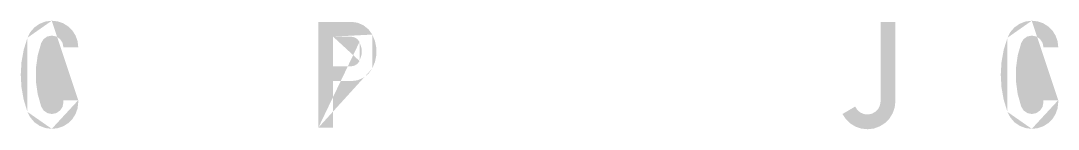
# Model space of a CAD drawing. Extents: x -300 to 1038, y -1303 to 235.
# Drawn here: x 500 to 1038, y -1303 to -1246 of the extents above; entities that cross this region are included whole.
import ezdxf

# ---------------------------------------------------------------- set-up
doc = ezdxf.new("R2010")
doc.units = 0
doc.header["$LTSCALE"] = 6
doc.header["$MEASUREMENT"] = 0
doc.layers.add('GREEN', color=84, linetype='CONTINUOUS')

msp = doc.modelspace()

# ---------------------------------------------------------------- hatches: boundary and pattern name
at = {"layer": 'GREEN'}
h = msp.add_hatch(color=256, dxfattribs=at)
h.paths.add_polyline_path([(529.58, -1288.59), (529.55, -1288.59)], flags=16)
edge = h.paths.add_edge_path()
edge.add_line((521.87, -1287.48), (529.58, -1287.48))
edge.add_line((529.58, -1287.48), (529.58, -1288.59))
edge.add_line((529.24, -1291.66), (529.58, -1288.59))
edge.add_line((529.24, -1291.66), (528.24, -1294.57))
edge.add_line((528.24, -1294.57), (526.59, -1297.18))
edge.add_line((526.59, -1297.18), (524.42, -1299.37))
edge.add_line((524.42, -1299.37), (521.82, -1301.02))
edge.add_line((521.82, -1301.02), (518.9, -1302.02))
edge.add_line((518.9, -1302.02), (515.84, -1302.36))
edge.add_line((515.84, -1302.36), (512.59, -1301.95))
edge.add_line((512.59, -1301.95), (509.52, -1300.79))
edge.add_line((509.52, -1300.79), (506.84, -1298.93))
edge.add_line((506.84, -1298.93), (504.7, -1296.45))
edge.add_line((504.7, -1296.45), (503.21, -1293.54))
edge.add_line((503.21, -1293.54), (501.27, -1287.28))
edge.add_line((501.27, -1287.28), (500.11, -1280.83))
edge.add_line((500.11, -1280.83), (499.73, -1274.29))
edge.add_line((499.73, -1274.29), (500.11, -1267.77))
edge.add_line((500.11, -1267.77), (501.27, -1261.32))
edge.add_line((501.27, -1261.32), (503.21, -1255.06))
edge.add_line((503.21, -1255.06), (504.7, -1252.15))
edge.add_line((504.7, -1252.15), (506.84, -1249.67))
edge.add_line((506.84, -1249.67), (509.52, -1247.82))
edge.add_line((509.52, -1247.82), (512.59, -1246.63))
edge.add_line((512.59, -1246.63), (515.84, -1246.24))
edge.add_line((515.84, -1246.24), (518.9, -1246.58))
edge.add_line((518.9, -1246.58), (521.82, -1247.58))
edge.add_line((521.82, -1247.58), (524.42, -1249.23))
edge.add_line((524.42, -1249.23), (526.59, -1251.4))
edge.add_line((526.59, -1251.4), (528.24, -1254.03))
edge.add_line((528.24, -1254.03), (529.24, -1256.94))
edge.add_line((529.24, -1256.94), (529.58, -1260.01))
edge.add_line((529.58, -1260.01), (521.87, -1260.01))
edge.add_line((521.87, -1260.01), (521.43, -1257.69))
edge.add_line((521.43, -1257.69), (520.12, -1255.7))
edge.add_line((520.12, -1255.7), (518.16, -1254.39))
edge.add_line((518.16, -1254.39), (515.84, -1253.95))
edge.add_line((515.84, -1253.95), (513.52, -1254.41))
edge.add_line((513.52, -1254.41), (511.58, -1255.78))
edge.add_line((511.58, -1255.78), (510.35, -1257.79))
edge.add_line((510.35, -1257.79), (508.52, -1264.26))
edge.add_line((508.52, -1264.26), (507.59, -1270.94))
edge.add_line((507.59, -1270.94), (507.59, -1277.66))
edge.add_line((507.59, -1277.66), (508.52, -1284.31))
edge.add_line((508.52, -1284.31), (510.35, -1290.78))
edge.add_line((510.35, -1290.78), (511.58, -1292.82))
edge.add_line((511.58, -1292.82), (513.52, -1294.16))
edge.add_line((513.52, -1294.16), (515.84, -1294.65))
edge.add_line((515.84, -1294.65), (518.16, -1294.19))
edge.add_line((518.16, -1294.19), (520.12, -1292.87))
edge.add_line((520.12, -1292.87), (521.43, -1290.91))
edge.add_line((521.43, -1290.91), (521.87, -1288.59))
edge.add_line((521.87, -1288.59), (521.87, -1287.48))
edge = h.paths.add_edge_path(flags=16)
edge.add_line((529.58, -1287.48), (529.55, -1287.48))
edge.add_line((515.84, -1246.24), (515.81, -1246.24))
edge.add_line((503.21, -1255.06), (503.18, -1255.06))
edge.add_line((503.21, -1293.54), (503.18, -1293.54))
edge.add_line((515.84, -1302.36), (515.81, -1302.36))
h = msp.add_hatch(color=256, dxfattribs=at)
h.paths.add_polyline_path([(671.24, -1254.49), (671.21, -1254.49)], flags=16)
edge = h.paths.add_edge_path(flags=17)
edge.add_line((661.88, -1269.91), (661.88, -1254.49))
edge.add_line((661.88, -1254.49), (671.24, -1254.49))
edge.add_line((672.99, -1254.85), (671.24, -1254.49))
edge.add_line((672.99, -1254.85), (674.54, -1255.81))
edge.add_line((674.54, -1255.81), (675.62, -1257.25))
edge.add_line((675.62, -1257.25), (676.63, -1260.5))
edge.add_line((676.63, -1260.5), (676.63, -1263.9))
edge.add_line((676.63, -1263.9), (675.62, -1267.15))
edge.add_line((675.62, -1267.15), (674.54, -1268.59))
edge.add_line((674.54, -1268.59), (672.99, -1269.54))
edge.add_line((672.99, -1269.54), (671.24, -1269.91))
edge.add_line((671.24, -1269.91), (661.88, -1269.91))
h.paths.add_polyline_path([(671.21, -1246.81), (671.24, -1246.81)], flags=16)
edge = h.paths.add_edge_path()
edge.add_line((661.88, -1301.79), (654.2, -1301.79))
edge.add_line((654.2, -1301.79), (654.2, -1246.81))
edge.add_line((654.2, -1246.81), (671.24, -1246.81))
edge.add_line((674.54, -1247.25), (671.24, -1246.81))
edge.add_line((674.54, -1247.25), (677.63, -1248.59))
edge.add_line((677.63, -1248.59), (680.26, -1250.68))
edge.add_line((680.26, -1250.68), (682.22, -1253.41))
edge.add_line((682.22, -1253.41), (683.61, -1256.79))
edge.add_line((683.61, -1256.79), (684.33, -1260.37))
edge.add_line((684.33, -1260.37), (684.33, -1264.03))
edge.add_line((684.33, -1264.03), (683.61, -1267.61))
edge.add_line((683.61, -1267.61), (682.22, -1270.99))
edge.add_line((682.22, -1270.99), (680.26, -1273.72))
edge.add_line((680.26, -1273.72), (677.63, -1275.81))
edge.add_line((677.63, -1275.81), (674.54, -1277.15))
edge.add_line((674.54, -1277.15), (671.24, -1277.59))
edge.add_line((671.24, -1277.59), (661.88, -1277.59))
edge.add_line((661.88, -1277.59), (661.88, -1301.79))
edge = h.paths.add_edge_path()
edge.add_line((661.88, -1254.49), (661.86, -1254.49))
edge.add_line((675.62, -1267.15), (675.59, -1267.15))
edge.add_line((675.62, -1257.25), (675.59, -1257.25))
edge.add_line((654.2, -1301.79), (654.18, -1301.79))
edge.add_line((682.22, -1270.99), (682.19, -1270.99))
edge.add_line((682.22, -1253.41), (682.19, -1253.41))
h = msp.add_hatch(color=256, dxfattribs=at)
h.paths.add_polyline_path([(671.24, -1254.49), (671.21, -1254.49)], flags=16)
edge = h.paths.add_edge_path(flags=17)
edge.add_line((661.88, -1269.91), (661.88, -1254.49))
edge.add_line((661.88, -1254.49), (671.24, -1254.49))
edge.add_line((672.99, -1254.85), (671.24, -1254.49))
edge.add_line((672.99, -1254.85), (674.54, -1255.81))
edge.add_line((674.54, -1255.81), (675.62, -1257.25))
edge.add_line((675.62, -1257.25), (676.63, -1260.5))
edge.add_line((676.63, -1260.5), (676.63, -1263.9))
edge.add_line((676.63, -1263.9), (675.62, -1267.15))
edge.add_line((675.62, -1267.15), (674.54, -1268.59))
edge.add_line((674.54, -1268.59), (672.99, -1269.54))
edge.add_line((672.99, -1269.54), (671.24, -1269.91))
edge.add_line((671.24, -1269.91), (661.88, -1269.91))
h.paths.add_polyline_path([(671.21, -1246.81), (671.24, -1246.81)], flags=16)
edge = h.paths.add_edge_path()
edge.add_line((661.88, -1301.79), (654.2, -1301.79))
edge.add_line((654.2, -1301.79), (654.2, -1246.81))
edge.add_line((654.2, -1246.81), (671.24, -1246.81))
edge.add_line((674.54, -1247.25), (671.24, -1246.81))
edge.add_line((674.54, -1247.25), (677.63, -1248.59))
edge.add_line((677.63, -1248.59), (680.26, -1250.68))
edge.add_line((680.26, -1250.68), (682.22, -1253.41))
edge.add_line((682.22, -1253.41), (683.61, -1256.79))
edge.add_line((683.61, -1256.79), (684.33, -1260.37))
edge.add_line((684.33, -1260.37), (684.33, -1264.03))
edge.add_line((684.33, -1264.03), (683.61, -1267.61))
edge.add_line((683.61, -1267.61), (682.22, -1270.99))
edge.add_line((682.22, -1270.99), (680.26, -1273.72))
edge.add_line((680.26, -1273.72), (677.63, -1275.81))
edge.add_line((677.63, -1275.81), (674.54, -1277.15))
edge.add_line((674.54, -1277.15), (671.24, -1277.59))
edge.add_line((671.24, -1277.59), (661.88, -1277.59))
edge.add_line((661.88, -1277.59), (661.88, -1301.79))
edge = h.paths.add_edge_path()
edge.add_line((661.88, -1254.49), (661.86, -1254.49))
edge.add_line((675.62, -1267.15), (675.59, -1267.15))
edge.add_line((675.62, -1257.25), (675.59, -1257.25))
edge.add_line((654.2, -1301.79), (654.18, -1301.79))
edge.add_line((682.22, -1270.99), (682.19, -1270.99))
edge.add_line((682.22, -1253.41), (682.19, -1253.41))
h = msp.add_hatch(color=256, dxfattribs=at)
h.paths.add_polyline_path([(946.11, -1288.05), (946.09, -1288.05)], flags=16)
edge = h.paths.add_edge_path()
edge.add_line((946.11, -1246.81), (946.11, -1288.05))
edge.add_line((945.78, -1290.09), (946.11, -1288.05))
edge.add_line((945.78, -1290.09), (944.87, -1291.97))
edge.add_line((944.87, -1291.97), (943.43, -1293.46))
edge.add_line((943.43, -1293.46), (941.63, -1294.5))
edge.add_line((941.63, -1294.5), (939.59, -1294.91))
edge.add_line((939.59, -1294.91), (937.53, -1294.7))
edge.add_line((937.53, -1294.7), (935.62, -1293.9))
edge.add_line((935.62, -1293.9), (934.02, -1292.56))
edge.add_line((934.02, -1292.56), (932.91, -1290.78))
edge.add_line((932.91, -1290.78), (926.32, -1294.65))
edge.add_line((926.32, -1294.65), (928.09, -1297.33))
edge.add_line((928.09, -1297.33), (930.41, -1299.57))
edge.add_line((930.41, -1299.57), (933.17, -1301.25))
edge.add_line((933.17, -1301.25), (936.24, -1302.25))
edge.add_line((936.24, -1302.25), (939.46, -1302.56))
edge.add_line((939.46, -1302.56), (942.66, -1302.18))
edge.add_line((942.66, -1302.18), (945.67, -1301.07))
edge.add_line((945.67, -1301.07), (948.4, -1299.34))
edge.add_line((948.4, -1299.34), (950.67, -1297.05))
edge.add_line((950.67, -1297.05), (952.37, -1294.29))
edge.add_line((952.37, -1294.29), (953.43, -1291.25))
edge.add_line((953.43, -1291.25), (953.79, -1288.05))
edge.add_line((953.79, -1288.05), (953.79, -1246.81))
edge.add_line((953.79, -1246.81), (946.11, -1246.81))
edge = h.paths.add_edge_path(flags=16)
edge.add_line((953.79, -1288.05), (953.77, -1288.05))
edge.add_line((953.79, -1288.05), (953.77, -1288.05))
edge = h.paths.add_edge_path(flags=16)
edge.add_line((932.91, -1290.78), (932.89, -1290.78))
h = msp.add_hatch(color=256, dxfattribs=at)
h.paths.add_polyline_path([(1038.34, -1288.59), (1038.31, -1288.59)], flags=16)
edge = h.paths.add_edge_path()
edge.add_line((1030.66, -1287.48), (1038.34, -1287.48))
edge.add_line((1038.34, -1287.48), (1038.34, -1288.59))
edge.add_line((1038, -1291.66), (1038.34, -1288.59))
edge.add_line((1038, -1291.66), (1037, -1294.57))
edge.add_line((1037, -1294.57), (1035.37, -1297.18))
edge.add_line((1035.37, -1297.18), (1033.18, -1299.37))
edge.add_line((1033.18, -1299.37), (1030.58, -1301.02))
edge.add_line((1030.58, -1301.02), (1027.67, -1302.02))
edge.add_line((1027.67, -1302.02), (1024.6, -1302.36))
edge.add_line((1024.6, -1302.36), (1021.35, -1301.95))
edge.add_line((1021.35, -1301.95), (1018.31, -1300.79))
edge.add_line((1018.31, -1300.79), (1015.6, -1298.93))
edge.add_line((1015.6, -1298.93), (1013.46, -1296.45))
edge.add_line((1013.46, -1296.45), (1011.97, -1293.54))
edge.add_line((1011.97, -1293.54), (1010.03, -1287.28))
edge.add_line((1010.03, -1287.28), (1008.87, -1280.83))
edge.add_line((1008.87, -1280.83), (1008.49, -1274.29))
edge.add_line((1008.49, -1274.29), (1008.87, -1267.77))
edge.add_line((1008.87, -1267.77), (1010.03, -1261.32))
edge.add_line((1010.03, -1261.32), (1011.97, -1255.06))
edge.add_line((1011.97, -1255.06), (1013.46, -1252.15))
edge.add_line((1013.46, -1252.15), (1015.6, -1249.67))
edge.add_line((1015.6, -1249.67), (1018.31, -1247.82))
edge.add_line((1018.31, -1247.82), (1021.35, -1246.63))
edge.add_line((1021.35, -1246.63), (1024.6, -1246.24))
edge.add_line((1024.6, -1246.24), (1027.67, -1246.58))
edge.add_line((1027.67, -1246.58), (1030.58, -1247.58))
edge.add_line((1030.58, -1247.58), (1033.18, -1249.23))
edge.add_line((1033.18, -1249.23), (1035.37, -1251.4))
edge.add_line((1035.37, -1251.4), (1037, -1254.03))
edge.add_line((1037, -1254.03), (1038, -1256.94))
edge.add_line((1038, -1256.94), (1038.34, -1260.01))
edge.add_line((1038.34, -1260.01), (1030.66, -1260.01))
edge.add_line((1030.66, -1260.01), (1030.19, -1257.69))
edge.add_line((1030.19, -1257.69), (1028.88, -1255.7))
edge.add_line((1028.88, -1255.7), (1026.92, -1254.39))
edge.add_line((1026.92, -1254.39), (1024.6, -1253.95))
edge.add_line((1024.6, -1253.95), (1022.28, -1254.41))
edge.add_line((1022.28, -1254.41), (1020.34, -1255.78))
edge.add_line((1020.34, -1255.78), (1019.11, -1257.79))
edge.add_line((1019.11, -1257.79), (1017.28, -1264.26))
edge.add_line((1017.28, -1264.26), (1016.38, -1270.94))
edge.add_line((1016.38, -1270.94), (1016.38, -1277.66))
edge.add_line((1016.38, -1277.66), (1017.28, -1284.31))
edge.add_line((1017.28, -1284.31), (1019.11, -1290.78))
edge.add_line((1019.11, -1290.78), (1020.34, -1292.82))
edge.add_line((1020.34, -1292.82), (1022.28, -1294.16))
edge.add_line((1022.28, -1294.16), (1024.6, -1294.65))
edge.add_line((1024.6, -1294.65), (1026.92, -1294.19))
edge.add_line((1026.92, -1294.19), (1028.88, -1292.87))
edge.add_line((1028.88, -1292.87), (1030.19, -1290.91))
edge.add_line((1030.19, -1290.91), (1030.66, -1288.59))
edge.add_line((1030.66, -1288.59), (1030.66, -1287.48))
edge = h.paths.add_edge_path(flags=16)
edge.add_line((1038.34, -1287.48), (1038.31, -1287.48))
edge.add_line((1024.6, -1246.24), (1024.57, -1246.24))
edge.add_line((1011.97, -1255.06), (1011.94, -1255.06))
edge.add_line((1011.97, -1293.54), (1011.94, -1293.54))
edge.add_line((1024.6, -1302.36), (1024.57, -1302.36))

doc.saveas('drawing.dxf')
